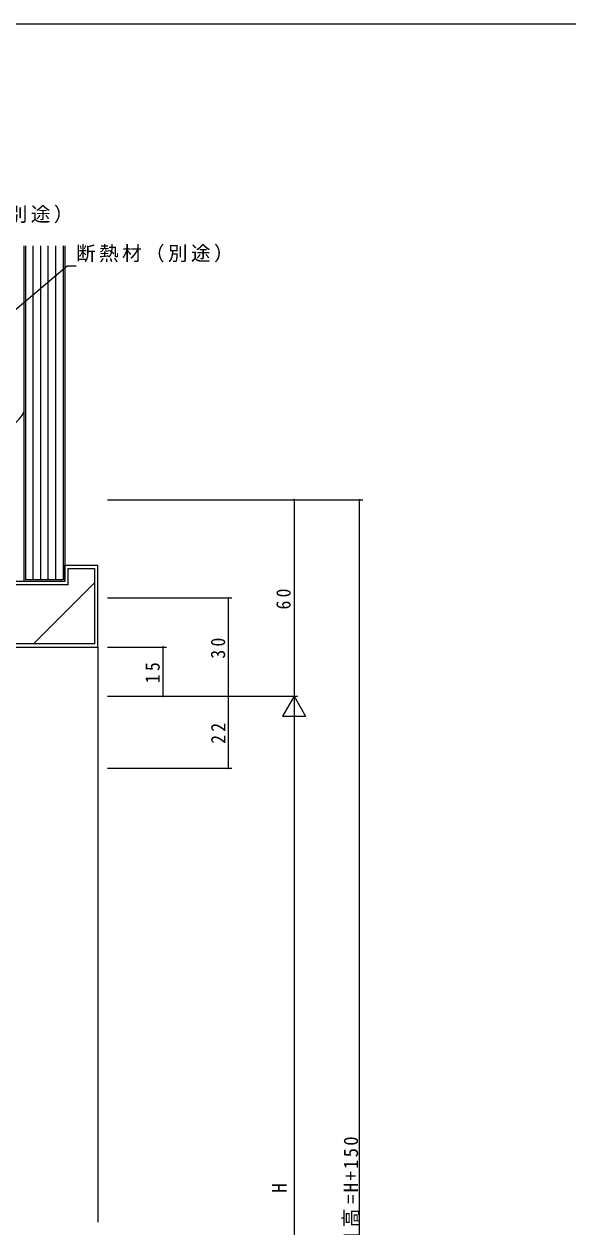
# Model space of a CAD drawing. Units: millimetres, scale not verified. Extents: x -567 to 567, y -403 to 403.
# Drawn here: x -265.2 to -99.1, y 31.8 to 399 of the extents above; entities that cross this region are included whole.
import ezdxf
from ezdxf.enums import TextEntityAlignment as Align

# ---------------------------------------------------------------- set-up
doc = ezdxf.new("R2010")
doc.units = ezdxf.units.MM
doc.header["$LTSCALE"] = 2
for name, color, linetype, lineweight in [('0-1_YKK_ZWAK', 7, 'Continuous', 18), ('0-5_YSS_K', 3, 'Continuous', 18), ('0-7_YKK_D', 6, 'Continuous', 18)]:
    doc.layers.add(name, color=color, linetype=linetype, lineweight=lineweight)
doc.styles.add('ＭＳ ゴシック', font='')
doc.styles.get('ＭＳ ゴシック').set_extended_font_data('MS Gothic')

msp = doc.modelspace()

# ---------------------------------------------------------------- linework, layer by layer
at = {"layer": '0-1_YKK_ZWAK'}
msp.add_line((537.274, 399.018), (-562.726, 399.018), dxfattribs=at)
at = {"layer": '0-5_YSS_K'}
for p, q in [((-265.228, 228.834), (-265.228, 331.345)), ((-264.728, 229.334), (-264.728, 331.345)), ((-262.428, 229.334), (-262.428, 331.345)), ((-260.128, 229.334), (-260.128, 331.345)), ((-257.828, 229.334), (-257.828, 331.345)), ((-255.528, 229.334), (-255.528, 331.345)), ((-253.228, 331.345), (-253.228, 229.334)), ((-252.728, 331.345), (-252.728, 228.834)), ((-264.728, 281.859), (-264.728, 318.104)), ((-252.728, 228.834), (-252.728, 233.834)), ((-252.728, 233.834), (-242.728, 233.834)), ((-251.728, 232.834), (-243.728, 232.834)), ((-251.728, 227.834), (-251.728, 232.834)), ((-243.728, 232.834), (-243.728, 209.834)), ((-242.728, 208.834), (-242.728, 233.834)), ((-251.728, 227.834), (-268.728, 227.834)), ((-252.728, 228.834), (-267.728, 228.834)), ((-252.728, 228.834), (-265.228, 228.834)), ((-253.228, 229.334), (-264.728, 229.334)), ((-262.297, 209.834), (-243.728, 228.402)), ((-243.728, 209.834), (-311.728, 209.834)), ((-312.728, 208.834), (-242.728, 208.834)), ((-242.728, 208.834), (-242.728, 33.334))]:
    msp.add_line(p, q, dxfattribs=at)
msp.add_arc((-274.228, 284.982), 10, 211.78833, 334.15817, dxfattribs=at)
at = {"layer": '0-7_YKK_D'}
for p, q in [((-285.554, 296.897), (-252.043, 325.26)), ((-252.043, 325.26), (-249.343, 325.26)), ((-239.728, 253.836), (-161.73, 253.836)), ((-239.728, 253.835), (-181.728, 253.835)), ((-182.728, 253.835), (-182.728, 193.834)), ((-162.728, -196.169), (-162.73, 253.836)), ((-239.728, 223.834), (-201.728, 223.834)), ((-202.728, 193.834), (-202.728, 223.834)), ((-239.728, 208.834), (-221.728, 208.834)), ((-222.728, 193.834), (-222.728, 208.834)), ((-239.728, 193.834), (-221.728, 193.834)), ((-239.728, 193.834), (-201.728, 193.834)), ((-239.728, 193.834), (-201.728, 193.834)), ((-239.728, 193.834), (-181.728, 193.834)), ((-239.728, 193.834), (-181.728, 193.834)), ((-202.728, 171.834), (-202.728, 193.834)), ((-182.728, 193.834), (-186.228, 187.772)), ((-182.728, 193.834), (-182.728, 181.709)), ((-182.728, 193.834), (-179.228, 187.772)), ((-186.228, 187.772), (-179.228, 187.772)), ((-182.728, 186.834), (-182.728, -99.166)), ((-239.728, 171.834), (-201.728, 171.834))]:
    msp.add_line(p, q, dxfattribs=at)
for centre, start, end in [((-182.728, 253.835), 90, 270), ((-182.728, 253.835), 270, 90), ((-162.73, 253.836), 90, 270), ((-162.73, 253.836), 270, 90), ((-202.728, 223.834), 90, 270), ((-202.728, 223.834), 270, 90), ((-222.728, 208.834), 90, 270), ((-222.728, 208.834), 270, 90), ((-222.728, 193.834), 90, 270), ((-222.728, 193.834), 270, 90), ((-202.728, 193.834), 90, 270), ((-202.728, 193.834), 90, 270), ((-202.728, 193.834), 270, 90), ((-202.728, 193.834), 270, 90), ((-202.728, 171.834), 90, 270), ((-202.728, 171.834), 270, 90)]:
    msp.add_arc(centre, 0.106, start, end, dxfattribs=at)

# ---------------------------------------------------------------- texts
at = {"layer": '0-7_YKK_D', "color": 7, "style": 'ＭＳ ゴシック'}
msp.add_text('H', height=4.399, rotation=90, dxfattribs=at).set_placement((-183.728, 42.234), align=Align.BOTTOM_LEFT)
at = {"layer": '0-7_YKK_D', "color": 7, "char_height": 4.399, "attachment_point": 7, "style": 'ＭＳ ゴシック'}
for s, insert in [('\\T1.17;埋め込みアンカ－（別途）', (-333.365, 338.225)), ('\\T1.17;断熱材（別途）', (-249.343, 326.26))]:
    msp.add_mtext(s, dxfattribs=dict(at, insert=insert))
at = {"layer": '0-7_YKK_D', "color": 7, "char_height": 4.399, "attachment_point": 7, "rotation": 90, "style": 'ＭＳ ゴシック'}
for s, insert in [('\\T1.37;\\W0.9;60', (-183.728, 220.314)), ('\\T1.37;\\W0.9;30', (-203.728, 205.314)), ('\\T1.37;\\W0.9;15', (-223.728, 197.814)), ('\\T1.37;\\W0.9;22', (-203.728, 179.314)), ('\\T1.25;\\W0.95;躯体開口高=H+150', (-162.729, 3.233))]:
    msp.add_mtext(s, dxfattribs=dict(at, insert=insert))

doc.saveas('drawing.dxf')
